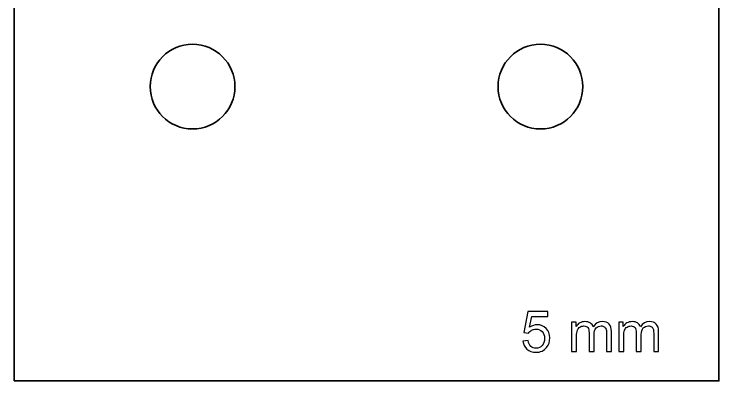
# Model space of a CAD drawing. Header units: millimetres. Extents: x -90 to 80, y -130 to 135.
# Drawn here: x 0 to 79, y 48.5 to 89.6 of the extents above; entities that cross this region are included whole.
import ezdxf

# ---------------------------------------------------------------- set-up
doc = ezdxf.new("R2010")
doc.units = ezdxf.units.MM
doc.header["$MEASUREMENT"] = 0
doc.layers.add('Layer 1', color=7, linetype='Continuous')

msp = doc.modelspace()

# ---------------------------------------------------------------- linework, layer by layer
at = {"layer": 'Layer 1', "color": 152, "lineweight": 35}
msp.add_lwpolyline([(0, 48.5), (79, 48.5), (79, 113.5), (0, 113.5), (0, 48.5)], close=True, dxfattribs=at)
for centre in [(20, 81.5), (59, 81.5)]:
    msp.add_ellipse(centre, major_axis=(0, 4.75), ratio=1, dxfattribs=at)
at = {"layer": 'Layer 1', "color": 152}
for points, knots in [([(57.0394, 52.9754), (57.0394, 52.9754), (57.6236, 53.0199), (57.6236, 53.0199), (57.6236, 53.0199), (57.667, 52.7352), (57.7675, 52.5214), (57.9242, 52.3774), (57.9242, 52.3774), (58.0808, 52.2346), (58.2724, 52.1626), (58.4978, 52.1626), (58.4978, 52.1626), (58.7698, 52.1626), (58.9973, 52.2642), (59.1825, 52.4663), (59.1825, 52.4663), (59.3667, 52.6695), (59.4588, 52.9384), (59.4588, 53.2728), (59.4588, 53.2728), (59.4588, 53.5914), (59.3709, 53.8422), (59.1942, 54.0263), (59.1942, 54.0263), (59.0174, 54.2105), (58.7835, 54.3026), (58.4925, 54.3026), (58.4925, 54.3026), (58.3115, 54.3026), (58.1496, 54.2613), (58.0057, 54.1787), (58.0057, 54.1787), (57.8628, 54.0962), (57.7506, 53.9893), (57.6681, 53.8581), (57.6681, 53.8581), (57.6681, 53.8581), (57.141, 53.9343), (57.141, 53.9343), (57.141, 53.9343), (57.141, 53.9343), (57.5792, 56.2711), (57.5792, 56.2711), (57.5792, 56.2711), (57.5792, 56.2711), (59.8334, 56.2711), (59.8334, 56.2711), (59.8334, 56.2711), (59.8334, 56.2711), (59.8334, 55.7377), (59.8334, 55.7377), (59.8334, 55.7377), (59.8334, 55.7377), (58.0247, 55.7377), (58.0247, 55.7377), (58.0247, 55.7377), (58.0247, 55.7377), (57.7824, 54.511), (57.7824, 54.511), (57.7824, 54.511), (58.0543, 54.7026), (58.3401, 54.7979), (58.6385, 54.7979), (58.6385, 54.7979), (59.0344, 54.7979), (59.3688, 54.6603), (59.6408, 54.3851), (59.6408, 54.3851), (59.9128, 54.1099), (60.0493, 53.7565), (60.0493, 53.3247), (60.0493, 53.3247), (60.0493, 52.913), (59.9297, 52.5574), (59.6905, 52.2579), (59.6905, 52.2579), (59.3995, 51.8896), (59.0016, 51.7054), (58.4978, 51.7054), (58.4978, 51.7054), (58.085, 51.7054), (57.7485, 51.8218), (57.4871, 52.0536), (57.4871, 52.0536), (57.2257, 52.2854), (57.0764, 52.5923), (57.0394, 52.9754)], [0, 0, 0, 0, 0.0434783, 0.0434783, 0.0434783, 0.0434783, 0.0869565, 0.0869565, 0.0869565, 0.0869565, 0.1304348, 0.1304348, 0.1304348, 0.1304348, 0.173913, 0.173913, 0.173913, 0.173913, 0.2173913, 0.2173913, 0.2173913, 0.2173913, 0.2608696, 0.2608696, 0.2608696, 0.2608696, 0.3043478, 0.3043478, 0.3043478, 0.3043478, 0.3478261, 0.3478261, 0.3478261, 0.3478261, 0.3913043, 0.3913043, 0.3913043, 0.3913043, 0.4347826, 0.4347826, 0.4347826, 0.4347826, 0.4782609, 0.4782609, 0.4782609, 0.4782609, 0.5217391, 0.5217391, 0.5217391, 0.5217391, 0.5652174, 0.5652174, 0.5652174, 0.5652174, 0.6086957, 0.6086957, 0.6086957, 0.6086957, 0.6521739, 0.6521739, 0.6521739, 0.6521739, 0.6956522, 0.6956522, 0.6956522, 0.6956522, 0.7391304, 0.7391304, 0.7391304, 0.7391304, 0.7826087, 0.7826087, 0.7826087, 0.7826087, 0.826087, 0.826087, 0.826087, 0.826087, 0.8695652, 0.8695652, 0.8695652, 0.8695652, 0.9130435, 0.9130435, 0.9130435, 0.9130435, 1, 1, 1, 1]), ([(62.4877, 51.7816), (62.4877, 51.7816), (62.4877, 55.0773), (62.4877, 55.0773), (62.4877, 55.0773), (62.4877, 55.0773), (62.9894, 55.0773), (62.9894, 55.0773), (62.9894, 55.0773), (62.9894, 55.0773), (62.9894, 54.6116), (62.9894, 54.6116), (62.9894, 54.6116), (63.092, 54.7725), (63.2296, 54.9026), (63.401, 55), (63.401, 55), (63.5725, 55.0984), (63.7672, 55.1471), (63.9863, 55.1471), (63.9863, 55.1471), (64.2297, 55.1471), (64.4297, 55.0963), (64.5853, 54.9958), (64.5853, 54.9958), (64.7409, 54.8942), (64.851, 54.7534), (64.9145, 54.5714), (64.9145, 54.5714), (65.1769, 54.9555), (65.5167, 55.1471), (65.9358, 55.1471), (65.9358, 55.1471), (66.2638, 55.1471), (66.5168, 55.0571), (66.6925, 54.8762), (66.6925, 54.8762), (66.8692, 54.6952), (66.9581, 54.4169), (66.9581, 54.0411), (66.9581, 54.0411), (66.9581, 54.0411), (66.9581, 51.7816), (66.9581, 51.7816), (66.9581, 51.7816), (66.9581, 51.7816), (66.3993, 51.7816), (66.3993, 51.7816), (66.3993, 51.7816), (66.3993, 51.7816), (66.3993, 53.8559), (66.3993, 53.8559), (66.3993, 53.8559), (66.3993, 54.0782), (66.3803, 54.2391), (66.3443, 54.3375), (66.3443, 54.3375), (66.3083, 54.4359), (66.2427, 54.5142), (66.1464, 54.5745), (66.1464, 54.5745), (66.0511, 54.6349), (65.9389, 54.6645), (65.8109, 54.6645), (65.8109, 54.6645), (65.578, 54.6645), (65.3854, 54.5872), (65.232, 54.4338), (65.232, 54.4338), (65.0785, 54.2793), (65.0023, 54.0327), (65.0023, 53.694), (65.0023, 53.694), (65.0023, 53.694), (65.0023, 51.7816), (65.0023, 51.7816), (65.0023, 51.7816), (65.0023, 51.7816), (64.4435, 51.7816), (64.4435, 51.7816), (64.4435, 51.7816), (64.4435, 51.7816), (64.4435, 53.9205), (64.4435, 53.9205), (64.4435, 53.9205), (64.4435, 54.1681), (64.398, 54.3544), (64.307, 54.4782), (64.307, 54.4782), (64.216, 54.6021), (64.0667, 54.6645), (63.8604, 54.6645), (63.8604, 54.6645), (63.7037, 54.6645), (63.5587, 54.6232), (63.4254, 54.5407), (63.4254, 54.5407), (63.292, 54.4581), (63.1957, 54.3375), (63.1354, 54.1777), (63.1354, 54.1777), (63.0761, 54.0189), (63.0465, 53.7893), (63.0465, 53.4898), (63.0465, 53.4898), (63.0465, 53.4898), (63.0465, 51.7816), (63.0465, 51.7816), (63.0465, 51.7816), (63.0465, 51.7816), (62.4877, 51.7816), (62.4877, 51.7816)], [0, 0, 0, 0, 0.0344828, 0.0344828, 0.0344828, 0.0344828, 0.0689655, 0.0689655, 0.0689655, 0.0689655, 0.1034483, 0.1034483, 0.1034483, 0.1034483, 0.137931, 0.137931, 0.137931, 0.137931, 0.1724138, 0.1724138, 0.1724138, 0.1724138, 0.2068966, 0.2068966, 0.2068966, 0.2068966, 0.2413793, 0.2413793, 0.2413793, 0.2413793, 0.2758621, 0.2758621, 0.2758621, 0.2758621, 0.3103448, 0.3103448, 0.3103448, 0.3103448, 0.3448276, 0.3448276, 0.3448276, 0.3448276, 0.3793103, 0.3793103, 0.3793103, 0.3793103, 0.4137931, 0.4137931, 0.4137931, 0.4137931, 0.4482759, 0.4482759, 0.4482759, 0.4482759, 0.4827586, 0.4827586, 0.4827586, 0.4827586, 0.5172414, 0.5172414, 0.5172414, 0.5172414, 0.5517241, 0.5517241, 0.5517241, 0.5517241, 0.5862069, 0.5862069, 0.5862069, 0.5862069, 0.6206897, 0.6206897, 0.6206897, 0.6206897, 0.6551724, 0.6551724, 0.6551724, 0.6551724, 0.6896552, 0.6896552, 0.6896552, 0.6896552, 0.7241379, 0.7241379, 0.7241379, 0.7241379, 0.7586207, 0.7586207, 0.7586207, 0.7586207, 0.7931034, 0.7931034, 0.7931034, 0.7931034, 0.8275862, 0.8275862, 0.8275862, 0.8275862, 0.862069, 0.862069, 0.862069, 0.862069, 0.8965517, 0.8965517, 0.8965517, 0.8965517, 0.9310345, 0.9310345, 0.9310345, 0.9310345, 1, 1, 1, 1]), ([(67.7773, 51.7816), (67.7773, 51.7816), (67.7773, 55.0773), (67.7773, 55.0773), (67.7773, 55.0773), (67.7773, 55.0773), (68.279, 55.0773), (68.279, 55.0773), (68.279, 55.0773), (68.279, 55.0773), (68.279, 54.6116), (68.279, 54.6116), (68.279, 54.6116), (68.3816, 54.7725), (68.5192, 54.9026), (68.6906, 55), (68.6906, 55), (68.8621, 55.0984), (69.0568, 55.1471), (69.2759, 55.1471), (69.2759, 55.1471), (69.5193, 55.1471), (69.7193, 55.0963), (69.8749, 54.9958), (69.8749, 54.9958), (70.0305, 54.8942), (70.1406, 54.7534), (70.2041, 54.5714), (70.2041, 54.5714), (70.4665, 54.9555), (70.8063, 55.1471), (71.2254, 55.1471), (71.2254, 55.1471), (71.5534, 55.1471), (71.8064, 55.0571), (71.9821, 54.8762), (71.9821, 54.8762), (72.1588, 54.6952), (72.2477, 54.4169), (72.2477, 54.0411), (72.2477, 54.0411), (72.2477, 54.0411), (72.2477, 51.7816), (72.2477, 51.7816), (72.2477, 51.7816), (72.2477, 51.7816), (71.6889, 51.7816), (71.6889, 51.7816), (71.6889, 51.7816), (71.6889, 51.7816), (71.6889, 53.8559), (71.6889, 53.8559), (71.6889, 53.8559), (71.6889, 54.0782), (71.6699, 54.2391), (71.6339, 54.3375), (71.6339, 54.3375), (71.5979, 54.4359), (71.5323, 54.5142), (71.436, 54.5745), (71.436, 54.5745), (71.3407, 54.6349), (71.2285, 54.6645), (71.1005, 54.6645), (71.1005, 54.6645), (70.8676, 54.6645), (70.675, 54.5872), (70.5216, 54.4338), (70.5216, 54.4338), (70.3681, 54.2793), (70.2919, 54.0327), (70.2919, 53.694), (70.2919, 53.694), (70.2919, 53.694), (70.2919, 51.7816), (70.2919, 51.7816), (70.2919, 51.7816), (70.2919, 51.7816), (69.7331, 51.7816), (69.7331, 51.7816), (69.7331, 51.7816), (69.7331, 51.7816), (69.7331, 53.9205), (69.7331, 53.9205), (69.7331, 53.9205), (69.7331, 54.1681), (69.6876, 54.3544), (69.5966, 54.4782), (69.5966, 54.4782), (69.5056, 54.6021), (69.3563, 54.6645), (69.15, 54.6645), (69.15, 54.6645), (68.9933, 54.6645), (68.8483, 54.6232), (68.715, 54.5407), (68.715, 54.5407), (68.5816, 54.4581), (68.4853, 54.3375), (68.425, 54.1777), (68.425, 54.1777), (68.3657, 54.0189), (68.3361, 53.7893), (68.3361, 53.4898), (68.3361, 53.4898), (68.3361, 53.4898), (68.3361, 51.7816), (68.3361, 51.7816), (68.3361, 51.7816), (68.3361, 51.7816), (67.7773, 51.7816), (67.7773, 51.7816)], [0, 0, 0, 0, 0.0344828, 0.0344828, 0.0344828, 0.0344828, 0.0689655, 0.0689655, 0.0689655, 0.0689655, 0.1034483, 0.1034483, 0.1034483, 0.1034483, 0.137931, 0.137931, 0.137931, 0.137931, 0.1724138, 0.1724138, 0.1724138, 0.1724138, 0.2068966, 0.2068966, 0.2068966, 0.2068966, 0.2413793, 0.2413793, 0.2413793, 0.2413793, 0.2758621, 0.2758621, 0.2758621, 0.2758621, 0.3103448, 0.3103448, 0.3103448, 0.3103448, 0.3448276, 0.3448276, 0.3448276, 0.3448276, 0.3793103, 0.3793103, 0.3793103, 0.3793103, 0.4137931, 0.4137931, 0.4137931, 0.4137931, 0.4482759, 0.4482759, 0.4482759, 0.4482759, 0.4827586, 0.4827586, 0.4827586, 0.4827586, 0.5172414, 0.5172414, 0.5172414, 0.5172414, 0.5517241, 0.5517241, 0.5517241, 0.5517241, 0.5862069, 0.5862069, 0.5862069, 0.5862069, 0.6206897, 0.6206897, 0.6206897, 0.6206897, 0.6551724, 0.6551724, 0.6551724, 0.6551724, 0.6896552, 0.6896552, 0.6896552, 0.6896552, 0.7241379, 0.7241379, 0.7241379, 0.7241379, 0.7586207, 0.7586207, 0.7586207, 0.7586207, 0.7931034, 0.7931034, 0.7931034, 0.7931034, 0.8275862, 0.8275862, 0.8275862, 0.8275862, 0.862069, 0.862069, 0.862069, 0.862069, 0.8965517, 0.8965517, 0.8965517, 0.8965517, 0.9310345, 0.9310345, 0.9310345, 0.9310345, 1, 1, 1, 1])]:
    msp.add_open_spline(points, degree=3, knots=knots, dxfattribs=at)

doc.saveas('drawing.dxf')
